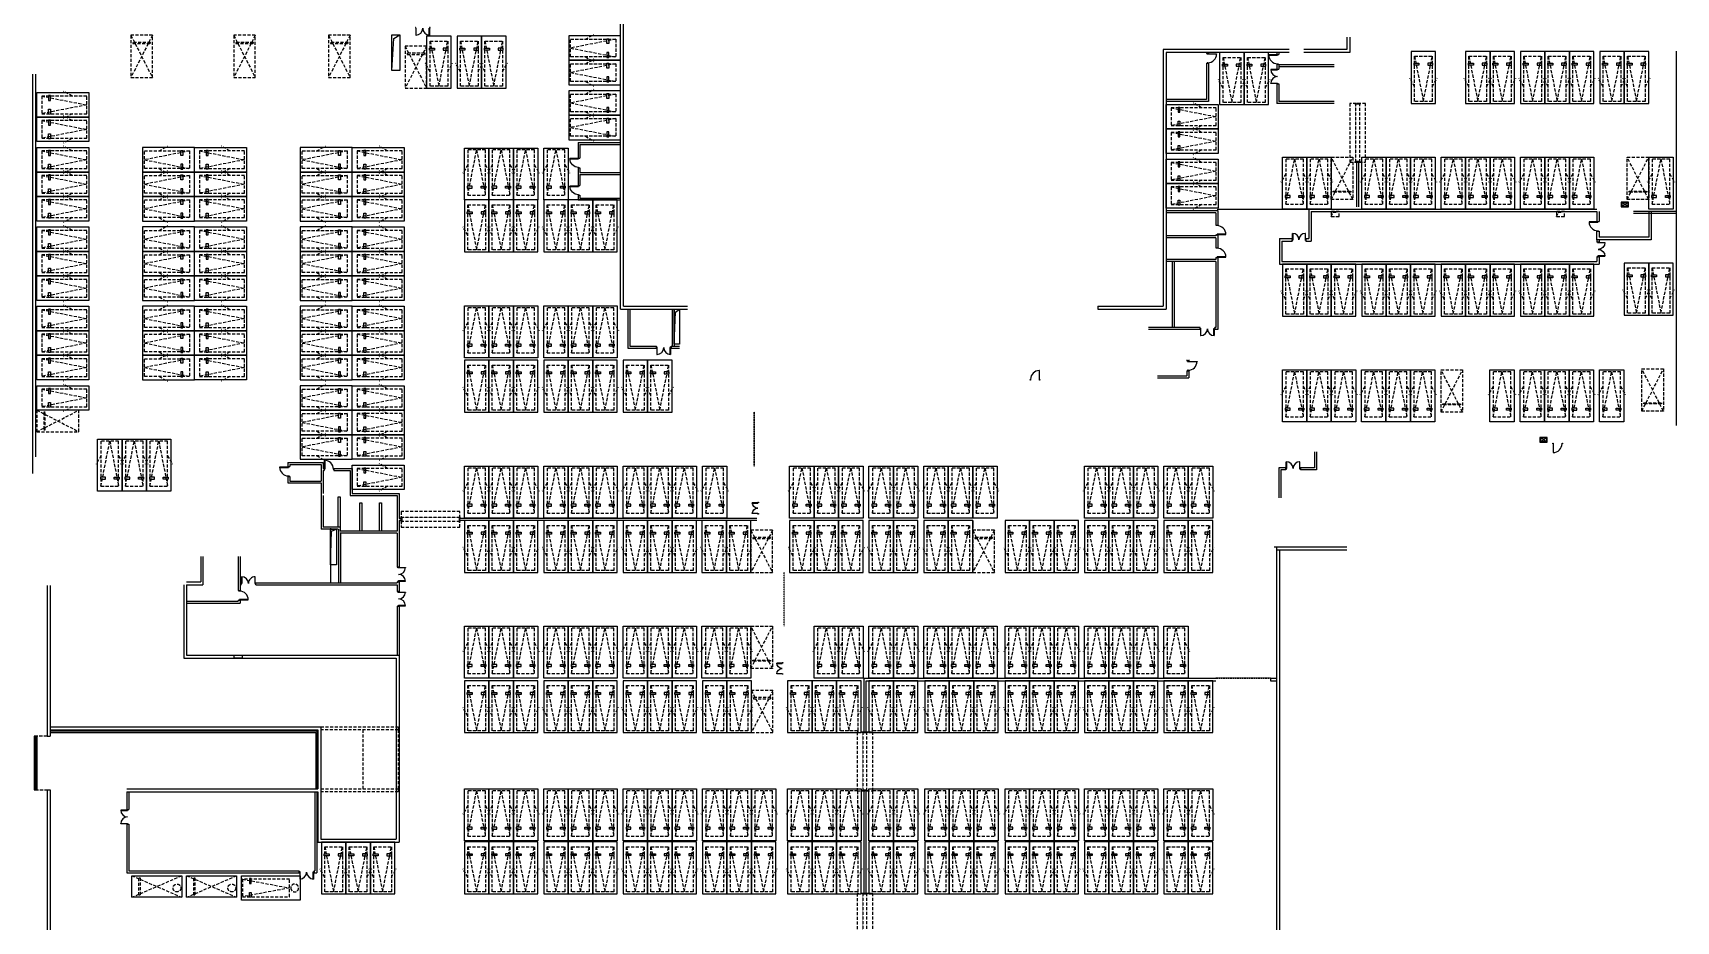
# Model space of a CAD drawing. Header units: millimetres. Extents: x -248992 to 1906102, y -24098 to 332602.
# Drawn here: x 249267 to 417017, y 114218 to 204850 of the extents above; entities that cross this region are included whole.
import ezdxf

# ---------------------------------------------------------------- set-up
doc = ezdxf.new("R2010")
doc.units = ezdxf.units.MM
doc.header["$LTSCALE"] = 100
for name, pattern in [('A6-DK-B1F$0$$0$HIDDEN2', [4.7625, 3.175, -1.5875]), ('A6-DK-B1F$0$DK-PD-1F(UP)$0$HIDDEN2', [4.7625, 3.175, -1.5875]), ('A6-DK-B1F$0$HIDDEN2', [4.7625, 3.175, -1.5875]), ('A6-DK-B1F$0$X-DK-BF1$0$X-DK-BF1$0$DK-WALL-B1F$0$HIDDEN2', [4.7625, 3.175, -1.5875])]:
    doc.linetypes.add(name, pattern=pattern)
doc.layers.get('Defpoints').update_dxf_attribs({"color": 189})
for name, color, linetype in [('A6-DK-B1F$0$$0$A-PRKG', 175, 'A6-DK-B1F$0$$0$HIDDEN2'), ('A6-DK-B1F$0$-ACO-DIMS', 144, 'Continuous'), ('A6-DK-B1F$0$-ACO-TTLB', 153, 'Continuous'), ('A6-DK-B1F$0$A-CONC', 30, 'Continuous'), ('A6-DK-B1F$0$A-DOOR', 190, 'Continuous'), ('A6-DK-B1F$0$A-FIXT', 6, 'Continuous'), ('A6-DK-B1F$0$A-HATCH', 251, 'Continuous'), ('A6-DK-B1F$0$A-HOLE-FLOR', 242, 'Continuous'), ('A6-DK-B1F$0$A-HOLE-WALL', 1, 'Continuous'), ('A6-DK-B1F$0$A-PRKG', 175, 'A6-DK-B1F$0$HIDDEN2'), ('A6-DK-B1F$0$A-PRKG-SIGN', 252, 'Continuous'), ('A6-DK-B1F$0$A-SECT', 150, 'Continuous'), ('A6-DK-B1F$0$A-VOID', 221, 'A6-DK-B1F$0$HIDDEN2'), ('A6-DK-B1F$0$A-WALL', 2, 'Continuous'), ('A6-DK-B1F$0$DK-PD-1F(UP)$0$A-HATCH', 251, 'Continuous'), ('A6-DK-B1F$0$X-DK-BF1$0$X-DK-BF1$0$DK-WALL-B1F$0$A-DOOR', 190, 'Continuous')]:
    doc.layers.add(name, color=color, linetype=linetype)

# ---------------------------------------------------------------- blocks, each defined once
blk = doc.blocks.new('A6-DK-B1F$0$标准车位')
blk.add_lwpolyline([(350, 4600), (1250, 0), (2150, 4600)])
blk.add_lwpolyline([(350, 4600), (2150, 4600), (2150, 0), (350, 0)], close=True)
at = {"layer": 'A6-DK-B1F$0$A-PRKG-SIGN'}
for points in [[(0, -200), (2500, -200), (2500, 5100), (0, 5100)], [(300, 3900), (800, 3900), (800, 3700), (300, 3700)], [(2200, 3900), (1700, 3900), (1700, 3700), (2200, 3700)]]:
    blk.add_lwpolyline(points, close=True, dxfattribs=at)
at = {"layer": 'Defpoints', "color": 8, "linetype": 'A6-DK-B1F$0$HIDDEN2', "extrusion": (-5.18032e-09, 4.96178e-22, 1), "elevation": 0}
for points in [[(350, 1500), (-145, 2357)], [(2150, 1500), (2645, 2357)]]:
    blk.add_lwpolyline(points, dxfattribs=at)
blk = doc.blocks.new('*U442')
at = {"linetype": 'ByBlock', "lineweight": -2}
for points in [[(0, -35), (50, -35), (50, 35), (0, 35)], [(1450, -35), (1500, -35), (1500, 35), (1450, 35)], [(85, -735), (85, -35), (50, -35), (50, -735)], [(1415, -735), (1415, -35), (1450, -35), (1450, -735)]]:
    blk.add_lwpolyline(points, close=True, dxfattribs=at)
for centre, start, end in [((50, -35), 270, 0), ((1450, -35), 180, 270)]:
    blk.add_arc(centre, 700, start, end, dxfattribs=at)
blk = doc.blocks.new('*U463')
at = {"linetype": 'ByBlock', "lineweight": -2}
for points in [[(0, 35), (50, 35), (50, -35), (0, -35)], [(85, 735), (85, 35), (50, 35), (50, 735)], [(1415, 735), (1415, 35), (1450, 35), (1450, 735)], [(1450, 35), (1500, 35), (1500, -35), (1450, -35)]]:
    blk.add_lwpolyline(points, close=True, dxfattribs=at)
for centre, start, end in [((50, 35), 0, 90), ((1450, 35), 90, 180)]:
    blk.add_arc(centre, 700, start, end, dxfattribs=at)
blk = doc.blocks.new('*U446')
at = {"layer": 'A6-DK-B1F$0$X-DK-BF1$0$X-DK-BF1$0$DK-WALL-B1F$0$A-DOOR', "linetype": 'A6-DK-B1F$0$X-DK-BF1$0$X-DK-BF1$0$DK-WALL-B1F$0$HIDDEN2'}
for p, q in [((-200, 6000), (-200, 0)), ((200, 6000), (200, 0))]:
    blk.add_line(p, q, dxfattribs=at)
blk.add_lwpolyline([(-800, 0), (800, 0), (800, 6000), (-800, 6000), (-800, 0)], close=True, dxfattribs=at)
at = {"layer": 'A6-DK-B1F$0$X-DK-BF1$0$X-DK-BF1$0$DK-WALL-B1F$0$A-DOOR'}
for points in [[(-208, 5935), (-210, 5935), (-210, 5925), (-200, 5925), (-200, 6000), (-260, 6000), (-260, 5925), (-250, 5925), (-250, 5935), (-252, 5935), (-252, 5927), (-258, 5927), (-258, 5998), (-202, 5998), (-202, 5927), (-208, 5927)], [(208, 5935), (210, 5935), (210, 5925), (200, 5925), (200, 6000), (260, 6000), (260, 5925), (250, 5925), (250, 5935), (252, 5935), (252, 5927), (258, 5927), (258, 5998), (202, 5998), (202, 5927), (208, 5927)], [(-208, 65), (-210, 65), (-210, 75), (-200, 75), (-200, 0), (-260, 0), (-260, 75), (-250, 75), (-250, 65), (-252, 65), (-252, 73), (-258, 73), (-258, 2), (-202, 2), (-202, 73), (-208, 73)], [(208, 65), (210, 65), (210, 75), (200, 75), (200, 0), (260, 0), (260, 75), (250, 75), (250, 65), (252, 65), (252, 73), (258, 73), (258, 2), (202, 2), (202, 73), (208, 73)]]:
    blk.add_lwpolyline(points, close=True, dxfattribs=at)
at = {"layer": 'A6-DK-B1F$0$X-DK-BF1$0$X-DK-BF1$0$DK-WALL-B1F$0$A-DOOR', "linetype": 'A6-DK-B1F$0$X-DK-BF1$0$X-DK-BF1$0$DK-WALL-B1F$0$HIDDEN2', "const_width": 20}
for points in [[(-230, 5998), (-230, 2)], [(230, 5998), (230, 2)]]:
    blk.add_lwpolyline(points, dxfattribs=at)
at = {"layer": 'A6-DK-B1F$0$X-DK-BF1$0$X-DK-BF1$0$DK-WALL-B1F$0$A-DOOR'}
for points in [[(-200, 5925), (200, 5925)], [(-200, 75), (200, 75)]]:
    blk.add_lwpolyline(points, dxfattribs=at)
blk = doc.blocks.new('A6-DK-B1F$0$$0$A$C46FA2BC5')
at = {"layer": 'A6-DK-B1F$0$$0$A-PRKG', "color": 6, "linetype": 'ByBlock'}
blk.add_lwpolyline([(-2200, 0), (0, 0), (0, -4300), (-2200, -4300)], close=True, dxfattribs=at)
at = {"layer": 'A6-DK-B1F$0$$0$A-PRKG', "color": 6}
for points in [[(0, -4300), (-2200, 0)], [(-2200, -4300), (0, 0)]]:
    blk.add_lwpolyline(points, dxfattribs=at)
blk.add_lwpolyline([(-2000, -3450), (-200, -3450), (-200, -3570), (-2000, -3570)], close=True, dxfattribs=at)
blk = doc.blocks.new('*U456')
at = {"color": 0, "linetype": 'ByBlock', "lineweight": -2}
for points in [[(-35, -50), (-35, 0), (35, 0), (35, -50)], [(-935, -85), (-35, -85), (-35, -50), (-935, -50)], [(-35, -1000), (-35, -950), (35, -950), (35, -1000)]]:
    blk.add_lwpolyline(points, close=True, dxfattribs=at)
blk.add_arc((-35, -50), 900, 180, 270, dxfattribs=at)
blk = doc.blocks.new('*U465')
at = {"color": 0, "linetype": 'ByBlock', "lineweight": -2}
for points in [[(50, 35), (0, 35), (0, -35), (50, -35)], [(85, 935), (85, 35), (50, 35), (50, 935)], [(1000, 35), (950, 35), (950, -35), (1000, -35)]]:
    blk.add_lwpolyline(points, close=True, dxfattribs=at)
blk.add_arc((50, 35), 900, 360, 90, dxfattribs=at)
blk = doc.blocks.new('*U466')
at = {"color": 0, "linetype": 'ByBlock', "lineweight": -2}
for points in [[(-935, 85), (-35, 85), (-35, 50), (-935, 50)], [(-35, 1000), (-35, 950), (35, 950), (35, 1000)], [(-35, 50), (-35, 0), (35, 0), (35, 50)]]:
    blk.add_lwpolyline(points, close=True, dxfattribs=at)
blk.add_arc((-35, 50), 900, 90, 180, dxfattribs=at)
blk = doc.blocks.new('*U444')
at = {"color": 0, "linetype": 'ByBlock', "lineweight": -2}
for points in [[(35, 1000), (35, 950), (-35, 950), (-35, 1000)], [(35, 50), (35, 0), (-35, 0), (-35, 50)], [(935, 85), (35, 85), (35, 50), (935, 50)]]:
    blk.add_lwpolyline(points, close=True, dxfattribs=at)
blk.add_arc((35, 50), 900, 0, 90, dxfattribs=at)
blk = doc.blocks.new('*U451')
at = {"color": 0, "linetype": 'ByBlock', "lineweight": -2}
for points in [[(35, -50), (35, 0), (-35, 0), (-35, -50)], [(35, -1000), (35, -950), (-35, -950), (-35, -1000)], [(935, -85), (35, -85), (35, -50), (935, -50)]]:
    blk.add_lwpolyline(points, close=True, dxfattribs=at)
blk.add_arc((35, -50), 900, 270, 0, dxfattribs=at)
blk = doc.blocks.new('*U464')
at = {"linetype": 'ByBlock', "lineweight": -2}
for points in [[(0, 35), (50, 35), (50, -35), (0, -35)], [(85, 685), (85, 35), (50, 35), (50, 685)], [(1315, 685), (1315, 35), (1350, 35), (1350, 685)], [(1350, 35), (1400, 35), (1400, -35), (1350, -35)]]:
    blk.add_lwpolyline(points, close=True, dxfattribs=at)
for centre, start, end in [((50, 35), 0, 90), ((1350, 35), 90, 180)]:
    blk.add_arc(centre, 650, start, end, dxfattribs=at)
blk = doc.blocks.new('*U460')
at = {"color": 0, "linetype": 'ByBlock', "lineweight": -2}
for points in [[(-35, -50), (-35, 0), (35, 0), (35, -50)], [(-935, -85), (-35, -85), (-35, -50), (-935, -50)], [(-35, -1000), (-35, -950), (35, -950), (35, -1000)]]:
    blk.add_lwpolyline(points, close=True, dxfattribs=at)
blk.add_arc((-35, -50), 900, 180, 270, dxfattribs=at)
blk = doc.blocks.new('*U462')
at = {"color": 0, "linetype": 'ByBlock', "lineweight": -2}
for points in [[(35, 1000), (35, 950), (-35, 950), (-35, 1000)], [(35, 50), (35, 0), (-35, 0), (-35, 50)], [(935, 85), (35, 85), (35, 50), (935, 50)]]:
    blk.add_lwpolyline(points, close=True, dxfattribs=at)
blk.add_arc((35, 50), 900, 0, 90, dxfattribs=at)
blk = doc.blocks.new('A6-DK-B1F$0$A$C19F87712')
for p, q in [((0, 0), (0, -480)), ((750, 0), (0, 0)), ((750, -480), (750, 0)), ((0, -480), (750, -480)), ((348, -213), (50, -50)), ((50, -50), (50, -430)), ((700, -50), (50, -50)), ((348, -267), (50, -430)), ((50, -430), (700, -430)), ((700, -50), (402, -213)), ((700, -430), (402, -267)), ((700, -430), (700, -50))]:
    blk.add_line(p, q)
blk.add_ellipse((375, -240), major_axis=(26.5, 26.5), ratio=1, start_param=5.497787143781482, end_param=11.78097245096107)
blk = doc.blocks.new('*U459')
at = {"linetype": 'A6-DK-B1F$0$HIDDEN2', "ltscale": 0.5}
blk.add_line((0, 0), (-5500, 0), dxfattribs=at)
at = {"const_width": 35}
blk.add_lwpolyline([(50, 82.5), (-5550, 82.5)], dxfattribs=at)
blk = doc.blocks.new('*U470')
at = {"linetype": 'ByBlock', "lineweight": -2}
for points in [[(-1150, 35), (-1200, 35), (-1200, -35), (-1150, -35)], [(-1115, 585), (-1115, 35), (-1150, 35), (-1150, 585)], [(-85, 585), (-85, 35), (-50, 35), (-50, 585)], [(0, 35), (-50, 35), (-50, -35), (0, -35)]]:
    blk.add_lwpolyline(points, close=True, dxfattribs=at)
for centre, start, end in [((-1150, 35), 0, 90), ((-50, 35), 90, 180)]:
    blk.add_arc(centre, 550, start, end, dxfattribs=at)
blk = doc.blocks.new('*U475')
at = {"color": 0, "linetype": 'ByBlock', "lineweight": -2}
for points in [[(50, -35), (0, -35), (0, 35), (50, 35)], [(1000, -35), (950, -35), (950, 35), (1000, 35)], [(85, -935), (85, -35), (50, -35), (50, -935)]]:
    blk.add_lwpolyline(points, close=True, dxfattribs=at)
blk.add_arc((50, -35), 900, 270, 0, dxfattribs=at)
blk = doc.blocks.new('*U474')
at = {"color": 0, "linetype": 'ByBlock', "lineweight": -2}
for points in [[(-1000, 35), (-950, 35), (-950, -35), (-1000, -35)], [(-85, 935), (-85, 35), (-50, 35), (-50, 935)], [(-50, 35), (0, 35), (0, -35), (-50, -35)]]:
    blk.add_lwpolyline(points, close=True, dxfattribs=at)
blk.add_arc((-50, 35), 900, 90, 180, dxfattribs=at)
blk = doc.blocks.new('A6-DK-B1F$0$侧放停车位')
blk.add_lwpolyline([(350, 5700), (1250, 900), (2150, 5700)])
blk.add_lwpolyline([(350, 5700), (2150, 5700), (2150, 900), (350, 900)], close=True)
blk.add_circle((1250, 370, 0), 400)
at = {"layer": 'A6-DK-B1F$0$A-PRKG-SIGN'}
for points in [[(0, -200), (2500, -200), (2500, 5800), (0, 5800)], [(300, 5000), (800, 5000), (800, 4800), (300, 4800)], [(2200, 5000), (1700, 5000), (1700, 4800), (2200, 4800)]]:
    blk.add_lwpolyline(points, close=True, dxfattribs=at)

msp = doc.modelspace()

# ---------------------------------------------------------------- hatches: boundary and pattern name
at = {"layer": 'A6-DK-B1F$0$A-HATCH'}
h = msp.add_hatch(dxfattribs=at)
h.set_pattern_fill('ANSI33', color=256, scale=50, angle=135)
h.set_pattern_definition([(180, (-279307.88, -285332.33), (-5e-14, -158.75), []), (180, (-279387.25, -285252.95), (-5e-14, -158.75), [79.375, -39.6875])])
h.paths.add_polyline_path([(249447.4, 127650), (249666.9, 127650), (249666.9, 133050), (249447.4, 133050)])

# ---------------------------------------------------------------- linework, layer by layer
at = {"layer": 'A6-DK-B1F$0$$0$A-PRKG', "color": 6, "linetype": 'ByBlock'}
for points in [[(264466.9, 118850), (264466.9, 116650), (259366.9, 116650), (259366.9, 118850)], [(270066.9, 118850), (270066.9, 116650), (264966.9, 116650), (264966.9, 118850)]]:
    msp.add_lwpolyline(points, close=True, dxfattribs=at)
at = {"layer": 'A6-DK-B1F$0$$0$A-PRKG', "color": 6}
for points in [[(259366.9, 116650), (264466.9, 118850)], [(259366.9, 118850), (264466.9, 116650)], [(264966.9, 116650), (270066.9, 118850)], [(264966.9, 118850), (270066.9, 116650)]]:
    msp.add_lwpolyline(points, dxfattribs=at)
for points in [[(260216.9, 118650), (260216.9, 116850), (260096.9, 116850), (260096.9, 118650)], [(265816.9, 118650), (265816.9, 116850), (265696.9, 116850), (265696.9, 118650)]]:
    msp.add_lwpolyline(points, close=True, dxfattribs=at)
for centre in [(263975.9, 117600, 0), (269575.9, 117600, 0)]:
    msp.add_circle(centre, 400, dxfattribs=at)
at = {"layer": 'A6-DK-B1F$0$-ACO-DIMS'}
msp.add_lwpolyline([(370216.9, 186680), (370216.9, 186860), (383516.9, 186860)], dxfattribs=at)
at = {"layer": 'A6-DK-B1F$0$-ACO-TTLB'}
for p, q in [((345216.9, 155100), (345216.9, 154320)), ((348516.9, 155100, 0), (348516.9, 154320, 0))]:
    msp.add_line(p, q, dxfattribs=at)
at = {"layer": 'A6-DK-B1F$0$A-CONC'}
for p, q in [((309266.9, 176675), (309266.9, 235600)), ((309566.9, 176975), (309566.9, 235300)), ((364666.9, 203150), (364666.9, 176975)), ((377516.9, 203150), (364666.9, 203150)), ((383416.9, 203150), (379016.9, 203150)), ((383416.9, 204400), (383416.9, 203150)), ((383716.9, 204400), (383716.9, 202850)), ((417016.9, 203000), (417016.9, 164804.8)), ((364966.9, 202850), (364966.9, 176675)), ((377516.9, 202850), (364966.9, 202850)), ((383716.9, 202850), (379016.9, 202850)), ((249266.9, 159895), (249266.9, 200630)), ((249566.9, 161575), (249566.9, 200630)), ((379516.9, 186860, 0), (408916.9, 186860, 0)), ((379516.9, 186860, 0), (379516.9, 183860, 0)), ((379766.9, 186610, 0), (408916.9, 186610, 0)), ((379766.9, 186610, 0), (379766.9, 183610, 0)), ((408916.9, 186610), (408916.9, 185610.4)), ((409166.9, 186610), (409166.9, 185610.4)), ((414215.9, 186660), (414215.9, 184000)), ((414465.9, 186660), (414465.9, 183750)), ((408916.9, 185610.4), (409166.9, 185610.4)), ((408916.9, 183750), (408916.9, 184610.4)), ((408916.9, 184610.4), (409166.9, 184610.4)), ((409166.9, 184610.4), (409166.9, 184000)), ((376516.9, 183860, 0), (376516.9, 181260, 0)), ((376516.9, 183860, 0), (377816.9, 183860, 0)), ((376766.9, 183610, 0), (376766.9, 181510, 0)), ((376766.9, 183610, 0), (377816.9, 183610, 0)), ((377816.9, 183860, 0), (377816.9, 183610, 0)), ((379216.9, 183860, 0), (379216.9, 183610, 0)), ((379216.9, 183860, 0), (379516.9, 183860, 0)), ((379216.9, 183610), (379766.9, 183610, 0)), ((409165.9, 183510), (408915.9, 183510)), ((414465.9, 183750), (408916.9, 183750)), ((408916.9, 183750), (408916.9, 183510, 0)), ((414215.9, 184000), (409166.9, 184000)), ((409166.9, 183750), (409166.9, 183510, 0)), ((376516.9, 181260, 0), (409166.9, 181260, 0)), ((376766.9, 181510, 0), (408916.9, 181510, 0)), ((409165.9, 182010), (408915.9, 182010)), ((408916.9, 182010, 0), (408916.9, 181510)), ((409165.9, 182010), (409166.9, 181260, 0)), ((409166.9, 182010, 0), (409166.9, 181780)), ((309266.9, 176675), (316091.9, 176675)), ((309566.9, 176975), (316091.9, 176975)), ((357971.9, 176975), (364666.9, 176975)), ((357971.9, 176975), (357971.9, 176675)), ((357971.9, 176675), (364966.9, 176675)), ((375966.9, 152400), (383416.9, 152400)), ((376266.9, 101640, 0), (376266.9, 152400)), ((376266.9, 152100), (383416.9, 152100)), ((376566.9, 101940, 0), (376566.9, 152100)), ((250716.9, 148448.2), (250716.9, 133100)), ((251016.9, 148448.2), (251016.9, 133750)), ((264666.9, 148523.2), (264666.9, 141040)), ((264966.9, 148523.2), (264966.9, 141340)), ((264666.9, 141040), (286366.9, 141040)), ((264966.9, 141340), (286666.9, 141340)), ((286366.9, 141040), (286366.9, 122590)), ((286666.9, 141340), (286666.9, 122290)), ((250716.9, 133100), (251016.9, 133100)), ((251016.9, 134050), (278666.9, 134050)), ((251016.9, 133750), (251016.9, 133100)), ((251016.9, 133750), (278366.9, 133750)), ((278366.9, 133750), (278366.9, 127700)), ((278666.9, 134050), (278666.9, 127700)), ((250716.9, 127600), (250716.9, 107970)), ((250716.9, 127600), (251016.9, 127600)), ((251016.9, 127600), (251016.9, 107970)), ((258866.9, 127700), (278366.9, 127700)), ((278666.9, 127700), (278666.9, 122590)), ((258866.9, 127400), (278366.9, 127400)), ((278366.9, 127400), (278366.9, 122290)), ((278666.9, 122590), (286366.9, 122590)), ((278366.9, 122290), (286666.9, 122290))]:
    msp.add_line(p, q, dxfattribs=at)
at = {"layer": 'A6-DK-B1F$0$A-HOLE-FLOR'}
for points in [[(285916.9, 204650), (286712.1, 204650), (286712.1, 201020), (285916.9, 201020)], [(314716.9, 176675), (315291.2, 176675), (315291.2, 173100), (314716.9, 173100)], [(279648.8, 154195), (280247.1, 154195), (280247.1, 150565), (279648.8, 150565)]]:
    msp.add_lwpolyline(points, close=True, dxfattribs=at)
for points in [[(285916.9, 201020), (286131, 204291.5), (286712.1, 204650)], [(314727.6, 173100), (314882.7, 176361.3), (315291.2, 176675)], [(279648.8, 150565), (279768.2, 153998.1), (280247.1, 154195)]]:
    msp.add_lwpolyline(points, dxfattribs=at)
at = {"layer": 'A6-DK-B1F$0$A-HOLE-WALL'}
msp.add_lwpolyline([(269816.9, 141340), (270616.9, 141340), (270616.9, 141040), (269816.9, 141040)], close=True, dxfattribs=at)
at = {"layer": 'A6-DK-B1F$0$A-SECT'}
for points in [[(249716.9, 133100), (249396.9, 133100), (249396.9, 127600), (249716.9, 127600)], [(249666.9, 133050), (249446.9, 133050), (249446.9, 127650), (249666.9, 127650)]]:
    msp.add_lwpolyline(points, close=True, dxfattribs=at)
at = {"layer": 'A6-DK-B1F$0$A-VOID'}
for points in [[(381816.9, 186610), (381816.9, 186110), (382616.9, 186110), (382616.9, 186610)], [(404816.9, 186610), (404816.9, 186110), (405616.9, 186110), (405616.9, 186610)]]:
    msp.add_lwpolyline(points, close=True, dxfattribs=at)
for points in [[(381816.9, 186110), (381981.7, 186508), (382616.9, 186610)], [(404816.9, 186110), (404981.7, 186508), (405616.9, 186610)], [(250716.9, 133100), (249516.9, 133100), (249516.9, 127600), (250716.9, 127600)]]:
    msp.add_lwpolyline(points, dxfattribs=at)
at = {"layer": 'A6-DK-B1F$0$A-WALL'}
for p, q in [((369066.9, 202850), (369066.9, 202750)), ((369066.9, 202750), (369266.9, 202750)), ((369066.9, 201750), (369066.9, 198050, 0)), ((369066.9, 201750), (369266.9, 201750)), ((369266.9, 202850), (369266.9, 202750)), ((369266.9, 201750), (369266.9, 197850, 0)), ((376266.9, 202850), (376266.9, 202650)), ((376266.9, 202650), (376466.9, 202650)), ((376266.9, 201650), (376266.9, 201150)), ((376266.9, 201650), (376466.9, 201650)), ((376466.9, 202850), (376466.9, 202650)), ((376466.9, 201650), (376466.9, 201150)), ((382116.9, 201600), (376466.9, 201600)), ((382116.9, 201400), (376466.9, 201400)), ((376266.9, 201150), (376466.9, 201150)), ((376266.9, 199650), (376266.9, 197660, 0)), ((376266.9, 199650), (376466.9, 199650)), ((376466.9, 199650), (376466.9, 197860, 0)), ((369066.9, 198050, 0), (364966.9, 198050, 0)), ((369266.9, 197850, 0), (364966.9, 197850, 0)), ((382116.9, 197660, 0), (376266.9, 197660, 0)), ((382116.9, 197860, 0), (376466.9, 197860, 0)), ((384616.9, 197660, 0), (384416.9, 197660, 0)), ((304916.9, 193650), (304916.9, 192075)), ((304916.9, 193650), (309266.9, 193650)), ((305116.9, 193450), (305116.9, 192075)), ((305116.9, 193450), (309266.9, 193450)), ((304916.9, 192075), (305116.9, 192075)), ((384416.9, 187110), (384416.9, 191660)), ((384616.9, 191660, 0), (384416.9, 191660, 0)), ((384616.9, 187110), (384616.9, 191660)), ((304916.9, 191075), (304916.9, 189275)), ((304916.9, 191075), (305116.9, 191075)), ((305116.9, 191075), (305116.9, 190600)), ((305116.9, 190600), (309266.9, 190600)), ((305116.9, 190400), (305116.9, 189275)), ((305116.9, 190400), (309266.9, 190400)), ((304916.9, 189275), (305116.9, 189275)), ((304916.9, 188275), (304916.9, 187800)), ((304916.9, 188275), (305116.9, 188275)), ((305116.9, 188275), (305116.9, 188000)), ((305116.9, 188000), (309266.9, 188000)), ((304916.9, 187800), (309266.9, 187800)), ((370216.9, 186680), (364966.9, 186680)), ((370016.9, 186480), (364966.9, 186480)), ((370016.9, 186480), (370016.9, 185230)), ((370216.9, 186680), (370216.9, 185230)), ((412665.9, 186660, 0), (417016.9, 186660, 0)), ((412665.9, 186460, 0), (417016.9, 186460, 0)), ((370016.9, 185230), (370216.9, 185230)), ((370016.9, 184130), (364966.9, 184130)), ((370016.9, 183930), (364966.9, 183930)), ((370016.9, 184230), (370016.9, 184130)), ((370016.9, 184230), (370216.9, 184230)), ((370016.9, 183930), (370016.9, 182930)), ((370016.9, 182930), (370216.9, 182930)), ((370216.9, 184230), (370216.9, 182930)), ((370016.9, 181730), (364966.9, 181730)), ((370016.9, 181530), (364966.9, 181530)), ((365566.9, 181530), (365566.9, 174800)), ((365766.9, 181530), (365766.9, 174800)), ((370016.9, 181930), (370016.9, 181730)), ((370016.9, 181930), (370216.9, 181930)), ((370016.9, 181530), (370016.9, 174800)), ((370216.9, 181930), (370216.9, 174600)), ((310016.9, 176675), (310016.9, 172675)), ((310216.9, 176675), (310216.9, 172875)), ((314516.9, 176675), (314516.9, 172875)), ((314716.9, 176675), (314716.9, 172875)), ((368416.9, 174800), (363141.2, 174800)), ((368416.9, 174600), (363141.2, 174600)), ((368416.9, 174600), (368416.9, 174800)), ((370016.9, 174800), (369916.9, 174800)), ((369916.9, 174600), (369916.9, 174800)), ((370216.9, 174600), (369916.9, 174600)), ((310216.9, 172875), (312916.9, 172875)), ((312916.9, 172675), (312916.9, 172875)), ((314416.9, 172875), (315291.2, 172875)), ((314416.9, 172675), (314416.9, 172875)), ((310016.9, 172675), (312916.9, 172675)), ((314416.9, 172675), (315291.2, 172675)), ((367071.9, 171475), (367071.9, 171375)), ((367071.9, 171375), (367271.9, 171375)), ((367271.9, 171475), (367271.9, 171375)), ((364071.9, 169850), (367071.9, 169850)), ((364071.9, 169650), (367271.9, 169650)), ((367071.9, 170375), (367071.9, 169850)), ((367071.9, 170375), (367271.9, 170375)), ((367271.9, 170375), (367271.9, 169650)), ((380117.1, 162105.8), (380117.1, 160460)), ((380317.1, 162105.8), (380317.1, 160260)), ((275286.9, 161000), (275286.9, 160600)), ((275286.9, 161000), (278896.9, 161000)), ((275286.9, 160600), (275486.9, 160600)), ((275286.9, 159600), (275286.9, 158925)), ((275286.9, 159600), (275486.9, 159600)), ((275486.9, 160800), (275486.9, 160600)), ((275486.9, 159600), (275486.9, 159125)), ((275487.1, 160800), (278696.9, 160800)), ((278696.9, 160800), (278696.9, 159125)), ((278896.9, 161000), (278896.9, 160400)), ((278896.9, 160400), (278996.9, 160400, 0)), ((278896.9, 160200), (278896.9, 157850)), ((278896.9, 160200), (278996.9, 160200)), ((278996.9, 160400), (278996.9, 160200)), ((279996.9, 160400, 0), (281866.9, 160400, 0)), ((279996.9, 160400), (279996.9, 160200)), ((279996.9, 160200), (281666.9, 160200)), ((281666.9, 160200, 0), (281666.9, 157650, 0)), ((281866.9, 160400, 0), (281866.9, 157850, 0)), ((377166.9, 160460), (376466.9, 160460)), ((376466.9, 160460), (376466.9, 157424.8)), ((377166.9, 160260), (376666.9, 160260)), ((376666.9, 160260), (376666.9, 157424.8)), ((377166.9, 160460), (377166.9, 160260)), ((380117.1, 160460), (378666.9, 160460)), ((378666.9, 160460), (378666.9, 160260)), ((380317.1, 160260), (378666.9, 160260)), ((275286.9, 158925), (278696.9, 158925)), ((275486.9, 159125), (278696.9, 159125)), ((278696.9, 158925), (278696.9, 154205)), ((281866.9, 157850), (286666.9, 157850)), ((286666.9, 157850), (286666.9, 155300)), ((278896.9, 157650), (278896.9, 154405)), ((281666.9, 157650), (286466.9, 157650)), ((286466.9, 157650), (286466.9, 154000)), ((280647.5, 154405), (278896.9, 154405)), ((280647.5, 154405), (280647.5, 154000)), ((286866.9, 155300), (286666.9, 155300)), ((286666.9, 155100), (286666.9, 150340)), ((286866.9, 155100), (286666.9, 155100)), ((286866.9, 155100), (286866.9, 155350)), ((292866.9, 155100), (292866.9, 155300)), ((323166.9, 155300), (292866.9, 155300)), ((323166.9, 155100), (292866.9, 155100)), ((280447.5, 154205), (278696.9, 154205)), ((279647.1, 154300), (279647.1, 148725)), ((280466.9, 154205), (280466.9, 148725)), ((286466.9, 154000), (280647.5, 154000)), ((286466.9, 153800), (280647.5, 153800)), ((280666.9, 153800), (280666.9, 148725)), ((286466.9, 153800), (286466.9, 150340)), ((266416.9, 151425), (266416.9, 148825)), ((266616.9, 151425), (266616.9, 148525)), ((270216.9, 151425), (270216.9, 147950)), ((270416.9, 151425), (270416.9, 147950)), ((286466.9, 150340), (286666.9, 150340)), ((264966.9, 148825), (266416.9, 148825)), ((264966.9, 148525), (266616.9, 148525)), ((270216.9, 147950), (270416.9, 147950)), ((270416.9, 148725), (270516.9, 148725)), ((270416.9, 148525), (270516.9, 148525)), ((270516.9, 148525), (270516.9, 148725)), ((272016.9, 148725), (286466.9, 148725)), ((272016.9, 148525), (272016.9, 148725)), ((272016.9, 148525), (286466.9, 148525)), ((286466.9, 148840), (286466.9, 148725)), ((286466.9, 148840), (286666.9, 148840)), ((286466.9, 148525), (286466.9, 147840)), ((286466.9, 147840), (286666.9, 147840)), ((286666.9, 148840), (286666.9, 147840)), ((264966.9, 146850), (270216.9, 146850)), ((264966.9, 146650), (270416.9, 146650)), ((270216.9, 146950), (270216.9, 146850)), ((270216.9, 146950), (270416.9, 146950)), ((270416.9, 146950), (270416.9, 146650)), ((286466.9, 146340), (286466.9, 141340)), ((286466.9, 146340), (286666.9, 146340)), ((286666.9, 146340), (286666.9, 141340)), ((334116.9, 139000), (370016.9, 139000)), ((334116.9, 133500), (334116.9, 139000)), ((334316.9, 138750), (370016.9, 138750)), ((334316.9, 133500), (334316.9, 138750)), ((375616.9, 139000), (376266.9, 139000)), ((375616.9, 139000), (375616.9, 138750)), ((375616.9, 138750), (376266.9, 138750)), ((251016.9, 133650), (278266.9, 133650)), ((251016.9, 133450), (278166.9, 133450)), ((278166.9, 133450), (278166.9, 127700)), ((278266.9, 133650), (278266.9, 127700)), ((334316.9, 133500, 0), (334116.9, 133500, 0)), ((334116.9, 117050), (334116.9, 127500)), ((334316.9, 127500, 0), (334116.9, 127500, 0)), ((334316.9, 117050), (334316.9, 127500)), ((258866.9, 127400), (258866.9, 125600)), ((259066.9, 127400), (259066.9, 125600)), ((278066.9, 127400, 0), (278066.9, 119350, 0)), ((278266.9, 127400, 0), (278266.9, 119150, 0)), ((258866.9, 125600), (259066.9, 125600)), ((258866.9, 124100), (258866.9, 122290)), ((258866.9, 124100), (259066.9, 124100)), ((259066.9, 124100), (259066.9, 122490)), ((276466.9, 119150), (276466.9, 119350)), ((277966.9, 119150), (277966.9, 119350)), ((334316.9, 117050, 0), (334116.9, 117050, 0))]:
    msp.add_line(p, q, dxfattribs=at)
for points in [[(280447.5, 157505), (280647.5, 157505), (280647.5, 154405), (280447.5, 154405)], [(282647.4, 156900), (282847.4, 156900), (282847.4, 154000), (282647.4, 154000)], [(284647.4, 156900), (284847.4, 156900), (284847.4, 154000), (284647.4, 154000)]]:
    msp.add_lwpolyline(points, close=True, dxfattribs=at)
for points in [[(259066.9, 122490), (259066.9, 122490), (259066.9, 119350), (276466.9, 119350)], [(258866.9, 122290), (258866.9, 122290), (258866.9, 119150), (276466.9, 119150)], [(277966.9, 119350), (278066.9, 119350)], [(277966.9, 119150), (278266.9, 119150)]]:
    msp.add_lwpolyline(points, dxfattribs=at)
at = {"layer": 'A6-DK-B1F$0$DK-PD-1F(UP)$0$A-HATCH', "linetype": 'A6-DK-B1F$0$DK-PD-1F(UP)$0$HIDDEN2'}
for p, q in [((278666.9, 134050), (286566.9, 134050)), ((286566.9, 133750), (278666.9, 133750)), ((282966.9, 133750), (282966.9, 127700)), ((286566.9, 134050), (286566.9, 133750)), ((286566.9, 133750), (286566.9, 127700)), ((278666.9, 127700), (286566.9, 127700)), ((286566.9, 127700), (286566.9, 127400)), ((286566.9, 127400), (278666.9, 127400))]:
    msp.add_line(p, q, dxfattribs=at)

# ---------------------------------------------------------------- block references
at = {"layer": 'A6-DK-B1F$0$A-DOOR'}
for name, p in [('*U442', (288316.9, 205350)), ('*U451', (369166.9, 202750)), ('*U460', (376366.9, 202650)), ('*U444', (370116.9, 184230)), ('*U460', (409066.9, 185610.4)), ('*U444', (370116.9, 181930)), ('*U464', (377816.9, 183710, 0)), ('*U451', (367171.9, 171375)), ('*U474', (352061.9, 169460)), ('*U475', (404416.9, 162965)), ('*U465', (278996.9, 160300)), ('*U463', (377166.9, 160360)), ('*U456', (275386.9, 160600)), ('*U462', (270316.9, 146950))]:
    msp.add_blockref(name, p, dxfattribs=at)
for name, p, rotation in [('*U463', (376366.9, 199650), 90), ('*U463', (369916.9, 174700), 180), ('*U463', (314416.9, 172775), 180), ('*U442', (272016.9, 148625), 180), ('*U442', (286566.9, 148840), 90), ('*U442', (286566.9, 146340), 90), ('*U463', (258966.9, 124100), 90), ('*U463', (277966.9, 119250), 180)]:
    msp.add_blockref(name, p, dxfattribs=dict(at, rotation=rotation))
at = {"layer": 'A6-DK-B1F$0$A-DOOR', "xscale": -1}
for name, p, rotation in [('*U466', (305016.9, 192075), 180), ('*U466', (305016.9, 189275), 180), ('*U463', (409015.9, 182010), 270), ('*U459', (322881.9, 166150), 270), ('*U470', (323291.9, 155750), 90), ('*U459', (325916.9, 149800), 270), ('*U470', (325791.9, 139400), 90)]:
    msp.add_blockref(name, p, dxfattribs=dict(at, rotation=rotation))
msp.add_blockref('*U459', (370066.9, 139000), dxfattribs=at)
at = {"layer": 'A6-DK-B1F$0$A-FIXT'}
for p in [(411415.9, 187590), (403116.9, 163570)]:
    msp.add_blockref('A6-DK-B1F$0$A$C19F87712', p, dxfattribs=at)
at = {"layer": 'A6-DK-B1F$0$A-PRKG', "linetype": 'ByBlock', "extrusion": (4.97963e-22, 5.18032e-09, -1), "xscale": -1, "zscale": -1, "rotation": 90}
for p in [(-304166.9, 204550, 0), (-304166.9, 202050, 0), (-304166.9, 198950, 0), (-304166.9, 196450, 0), (-260666.9, 193150, 0), (-276766.9, 193150, 0), (-260666.9, 190650, 0), (-276766.9, 190650, 0), (-260666.9, 188150, 0), (-276766.9, 188150, 0), (-260666.9, 185050, 0), (-276766.9, 185050, 0), (-260666.9, 182550, 0), (-276766.9, 182550, 0), (-260666.9, 180050, 0), (-276766.9, 180050, 0), (-260666.9, 176950, 0), (-276766.9, 176950, 0), (-260666.9, 174450, 0), (-276766.9, 174450, 0), (-260666.9, 171950, 0), (-276766.9, 171950, 0), (-276766.9, 168850, 0), (-276766.9, 166350, 0), (-276766.9, 163850, 0)]:
    msp.add_blockref('A6-DK-B1F$0$标准车位', p, dxfattribs=at)
at = {"layer": 'A6-DK-B1F$0$A-PRKG', "xscale": -1}
for p, rotation in [((261473.6, 200299.8), 180), ((271973.6, 200299.8), 180), ((281651.9, 200299.8), 180), ((289466.9, 199200, 0), 180), ((253966.9, 166350, 0), 270), ((324766.9, 149800, 0), 180), ((347416.9, 149800), 180), ((324816.9, 133450, 0), 180)]:
    msp.add_blockref('A6-DK-B1F$0$$0$A$C46FA2BC5', p, dxfattribs=dict(at, rotation=rotation))
at = {"layer": 'A6-DK-B1F$0$A-PRKG', "linetype": 'ByBlock', "extrusion": (-5.18032e-09, 4.99294e-22, -1), "xscale": -1, "zscale": -1, "rotation": 359.9999999999999}
for p in [(-289466.9, 199400, 0), (-292566.9, 199400, 0), (-295066.9, 199400, 0), (-370416.9, 197750, 0), (-372916.9, 197750, 0), (-389966.9, 197860, 0), (-395516.9, 197860, 0), (-398016.9, 197860, 0), (-401116.9, 197860, 0), (-403616.9, 197860, 0), (-406116.9, 197860, 0), (-409216.9, 197860, 0), (-411716.9, 197860, 0), (-293316.9, 182700, 0), (-295816.9, 182700, 0), (-298316.9, 182700, 0), (-301416.9, 182700, 0), (-303916.9, 182700, 0), (-306416.9, 182700, 0), (-376816.9, 176160, 0), (-379316.9, 176160, 0), (-381816.9, 176160, 0), (-384916.9, 176160, 0), (-387416.9, 176160, 0), (-389916.9, 176160, 0), (-393016.9, 176160, 0), (-395516.9, 176160, 0), (-398016.9, 176160, 0), (-401116.9, 176160, 0), (-403616.9, 176160, 0), (-406116.9, 176160, 0), (-411716.9, 176260, 0), (-414216.9, 176260, 0), (-293316.9, 166350, 0), (-295816.9, 166350, 0), (-298316.9, 166350, 0), (-301416.9, 166350, 0), (-303916.9, 166350, 0), (-306416.9, 166350, 0), (-309516.9, 166350, 0), (-312016.9, 166350, 0), (-293316.9, 150000, 0), (-295816.9, 150000, 0), (-298316.9, 150000, 0), (-301416.9, 150000, 0), (-303916.9, 150000, 0), (-306416.9, 150000, 0), (-309516.9, 150000, 0), (-312016.9, 150000, 0), (-314516.9, 150000, 0), (-317566.9, 150000, 0), (-320066.9, 150000, 0), (-326516.9, 150000, 0), (-329016.9, 150000, 0), (-331516.9, 150000, 0), (-334616.9, 150000, 0), (-337116.9, 150000, 0), (-340216.9, 150000, 0), (-342716.9, 150000, 0), (-348516.9, 150000, 0), (-351016.9, 150000, 0), (-353516.9, 150000, 0), (-356616.9, 150000, 0), (-359116.9, 150000, 0), (-361616.9, 150000, 0), (-364716.9, 150000, 0), (-367216.9, 150000, 0), (-293316.9, 133650, 0), (-295816.9, 133650, 0), (-298316.9, 133650, 0), (-301416.9, 133650, 0), (-303916.9, 133650, 0), (-306416.9, 133650, 0), (-309516.9, 133650, 0), (-312016.9, 133650, 0), (-314516.9, 133650, 0), (-326316.9, 133650, 0), (-328816.9, 133650, 0), (-331316.9, 133650, 0), (-334616.9, 133650, 0), (-337116.9, 133650, 0), (-340316.9, 133650, 0), (-342816.9, 133650, 0), (-345316.9, 133650, 0), (-348516.9, 133650, 0), (-351016.9, 133650, 0), (-353516.9, 133650, 0), (-356616.9, 133650, 0), (-359116.9, 133650, 0), (-361616.9, 133650, 0), (-364716.9, 133650, 0), (-367216.9, 133650, 0), (-278716.9, 117190, 0), (-281216.9, 117190, 0), (-283716.9, 117190, 0), (-293316.9, 117200, 0), (-295816.9, 117200, 0), (-298316.9, 117200, 0), (-301416.9, 117200, 0), (-303916.9, 117200, 0), (-306416.9, 117200, 0), (-309516.9, 117200, 0), (-312016.9, 117200, 0), (-314516.9, 117200, 0), (-317616.9, 117200, 0), (-320116.9, 117200, 0), (-322616.9, 117200, 0), (-326316.9, 117200, 0), (-328816.9, 117200, 0), (-331316.9, 117200, 0), (-334616.9, 117200, 0), (-337116.9, 117200, 0), (-340316.9, 117200, 0), (-342816.9, 117200, 0), (-345316.9, 117200, 0), (-348516.9, 117200, 0), (-351016.9, 117200, 0), (-353516.9, 117200, 0), (-356616.9, 117200, 0), (-359116.9, 117200, 0), (-361616.9, 117200, 0), (-364716.9, 117200, 0), (-367216.9, 117200, 0)]:
    msp.add_blockref('A6-DK-B1F$0$标准车位', p, dxfattribs=at)
at = {"layer": 'A6-DK-B1F$0$A-PRKG', "linetype": 'ByBlock', "extrusion": (-4.97963e-22, 5.18032e-09, -1), "zscale": -1, "rotation": 270}
for p in [(-254766.9, 198750, 0), (-254766.9, 196250, 0), (-370066.9, 197550, 0), (-370066.9, 195050, 0), (-254766.9, 193150, 0), (-270866.9, 193150, 0), (-286966.9, 193150, 0), (-370066.9, 191980, 0), (-254766.9, 190650, 0), (-270866.9, 190650, 0), (-286966.9, 190650, 0), (-370066.9, 189480, 0), (-254766.9, 188150, 0), (-270866.9, 188150, 0), (-286966.9, 188150, 0), (-254766.9, 185050, 0), (-270866.9, 185050, 0), (-286966.9, 185050, 0), (-254766.9, 182550, 0), (-270866.9, 182550, 0), (-286966.9, 182550, 0), (-254766.9, 180050, 0), (-270866.9, 180050, 0), (-286966.9, 180050, 0), (-254766.9, 176950, 0), (-270866.9, 176950, 0), (-286966.9, 176950, 0), (-254766.9, 174450, 0), (-270866.9, 174450, 0), (-286966.9, 174450, 0), (-254766.9, 171950, 0), (-270866.9, 171950, 0), (-286966.9, 171950, 0), (-254766.9, 168850, 0), (-286966.9, 168850, 0), (-286966.9, 166350, 0), (-286966.9, 163850, 0), (-286966.9, 160750, 0)]:
    msp.add_blockref('A6-DK-B1F$0$标准车位', p, dxfattribs=at)
at = {"layer": 'A6-DK-B1F$0$A-PRKG', "linetype": 'ByBlock', "extrusion": (-5.18032e-09, -4.99113e-22, -1), "zscale": -1, "rotation": 180}
for p in [(-293316.9, 192900, 0), (-295816.9, 192900, 0), (-298316.9, 192900, 0), (-301416.9, 192900, 0), (-376816.9, 191960, 0), (-379316.9, 191960, 0), (-384916.9, 191960, 0), (-387416.9, 191960, 0), (-389916.9, 191960, 0), (-393016.9, 191960, 0), (-395516.9, 191960, 0), (-398016.9, 191960, 0), (-401116.9, 191960, 0), (-403616.9, 191960, 0), (-406116.9, 191960, 0), (-414216.9, 191960, 0), (-293316.9, 176800, 0), (-295816.9, 176800, 0), (-298316.9, 176800, 0), (-301416.9, 176800, 0), (-303916.9, 176800, 0), (-306416.9, 176800, 0), (-376816.9, 170265.1, 0), (-379316.9, 170265.1, 0), (-381816.9, 170265.1, 0), (-384885.2, 170265.1, 0), (-387385.2, 170265.1, 0), (-389885.2, 170265.1, 0), (-397985.2, 170265.1, 0), (-401085.2, 170265.1, 0), (-403585.2, 170265.1, 0), (-406085.2, 170265.1, 0), (-409185.2, 170265.1, 0), (-255866.9, 163200, 0), (-258366.9, 163200, 0), (-260866.9, 163200, 0), (-293316.9, 160450, 0), (-295816.9, 160450, 0), (-298316.9, 160450, 0), (-301416.9, 160450, 0), (-303916.9, 160450, 0), (-306416.9, 160450, 0), (-309516.9, 160450, 0), (-312016.9, 160450, 0), (-314516.9, 160450, 0), (-317616.9, 160450, 0), (-326516.9, 160450, 0), (-329016.9, 160450, 0), (-331516.9, 160450, 0), (-334616.9, 160450, 0), (-337116.9, 160450, 0), (-340216.9, 160450, 0), (-342716.9, 160450, 0), (-345216.9, 160450, 0), (-356616.9, 160450, 0), (-359116.9, 160450, 0), (-361616.9, 160450, 0), (-364716.9, 160450, 0), (-367216.9, 160450, 0), (-293316.9, 144100, 0), (-295816.9, 144100, 0), (-298316.9, 144100, 0), (-301416.9, 144100, 0), (-303916.9, 144100, 0), (-306416.9, 144100, 0), (-309516.9, 144100, 0), (-312016.9, 144100, 0), (-314516.9, 144100, 0), (-317566.9, 144100, 0), (-320066.9, 144100, 0), (-329016.9, 144100, 0), (-331516.9, 144100, 0), (-334616.9, 144100, 0), (-337116.9, 144100, 0), (-340216.9, 144100, 0), (-342716.9, 144100, 0), (-345216.9, 144100, 0), (-348516.9, 144100, 0), (-351016.9, 144100, 0), (-353516.9, 144100, 0), (-356616.9, 144100, 0), (-359116.9, 144100, 0), (-361616.9, 144100, 0), (-364716.9, 144100, 0), (-293316.9, 127500, 0), (-295816.9, 127500, 0), (-298316.9, 127500, 0), (-301416.9, 127500, 0), (-303916.9, 127500, 0), (-306416.9, 127500, 0), (-309516.9, 127500, 0), (-312016.9, 127500, 0), (-314516.9, 127500, 0), (-317616.9, 127500, 0), (-320116.9, 127500, 0), (-322616.9, 127500, 0), (-326316.9, 127500, 0), (-328816.9, 127500, 0), (-331316.9, 127500, 0), (-334616.9, 127500, 0), (-337116.9, 127500, 0), (-340316.9, 127500, 0), (-342816.9, 127500, 0), (-345316.9, 127500, 0), (-348516.9, 127500, 0), (-351016.9, 127500, 0), (-353516.9, 127500, 0), (-356616.9, 127500, 0), (-359116.9, 127500, 0), (-361616.9, 127500, 0), (-364716.9, 127500, 0), (-367216.9, 127500, 0)]:
    msp.add_blockref('A6-DK-B1F$0$标准车位', p, dxfattribs=at)
at = {"layer": 'A6-DK-B1F$0$A-PRKG'}
for p in [(384016.9, 192160, 0), (414216.9, 192160, 0), (395217, 170465.1, 0), (415716.9, 170560, 0), (324766.9, 144300, 0)]:
    msp.add_blockref('A6-DK-B1F$0$$0$A$C46FA2BC5', p, dxfattribs=at)
at = {"layer": 'A6-DK-B1F$0$A-PRKG', "linetype": 'ByBlock', "extrusion": (-5.18032e-09, 4.99113e-22, -1), "xscale": -1, "zscale": -1}
for p in [(-317616.9, 133650, 0), (-320116.9, 133650, 0)]:
    msp.add_blockref('A6-DK-B1F$0$标准车位', p, dxfattribs=at)
at = {"layer": 'A6-DK-B1F$0$A-PRKG', "linetype": 'ByBlock', "extrusion": (-8.28008e-22, -5.18032e-09, 1), "xscale": -1, "rotation": 90}
msp.add_blockref('A6-DK-B1F$0$侧放停车位', (276366.9, 118850, 0), dxfattribs=at)
at = {"layer": 'A6-DK-B1F$0$X-DK-BF1$0$X-DK-BF1$0$DK-WALL-B1F$0$A-DOOR', "extrusion": (-5.64264e-07, -2.137e-21, 1), "rotation": 180}
for p in [(384516.9, 197660, -0.2), (334216.9, 133500, -0.2), (334216.9, 117050, -0.2)]:
    msp.add_blockref('*U446', p, dxfattribs=at)
at = {"layer": 'A6-DK-B1F$0$X-DK-BF1$0$X-DK-BF1$0$DK-WALL-B1F$0$A-DOOR', "extrusion": (2.22346e-21, -5.64264e-07, 1), "rotation": 270}
msp.add_blockref('*U446', (286866.9, 155200, -0.1), dxfattribs=at)

doc.saveas('drawing.dxf')
